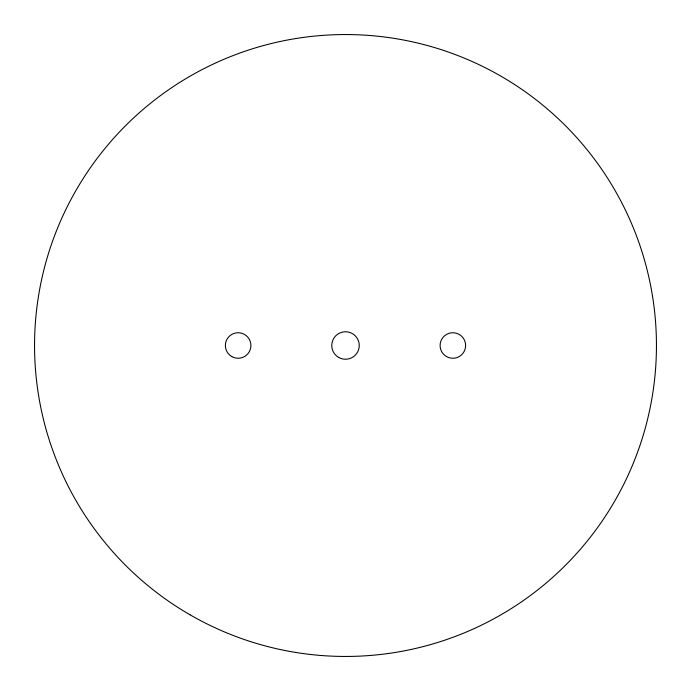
<?xml version="1.0" encoding="UTF-8"?>
<svg xmlns="http://www.w3.org/2000/svg" width="691" height="691" viewBox="0 0 691 691"><rect width="100%" height="100%" fill="white"/><g stroke="black" fill="none" stroke-linecap="round" stroke-linejoin="round"><path stroke-width="1.04" d="M190.025 614.791A310.95 310.95 0 0 0 656.45 345.5A310.95 310.95 0 0 0 190.025 76.209A310.95 310.95 0 0 0 190.025 614.791M338.625 357.402A13.751 13.751 0 0 0 359.251 345.5A13.751 13.751 0 0 0 338.625 333.598A13.751 13.751 0 0 0 338.625 357.402M446.481 356.556A12.766 12.766 0 0 0 465.622 345.5A12.766 12.766 0 0 0 446.481 334.444A12.766 12.766 0 0 0 446.481 356.556M231.761 356.556A12.766 12.766 0 0 0 250.902 345.5A12.766 12.766 0 0 0 231.761 334.444A12.766 12.766 0 0 0 231.761 356.556"/></g></svg>
